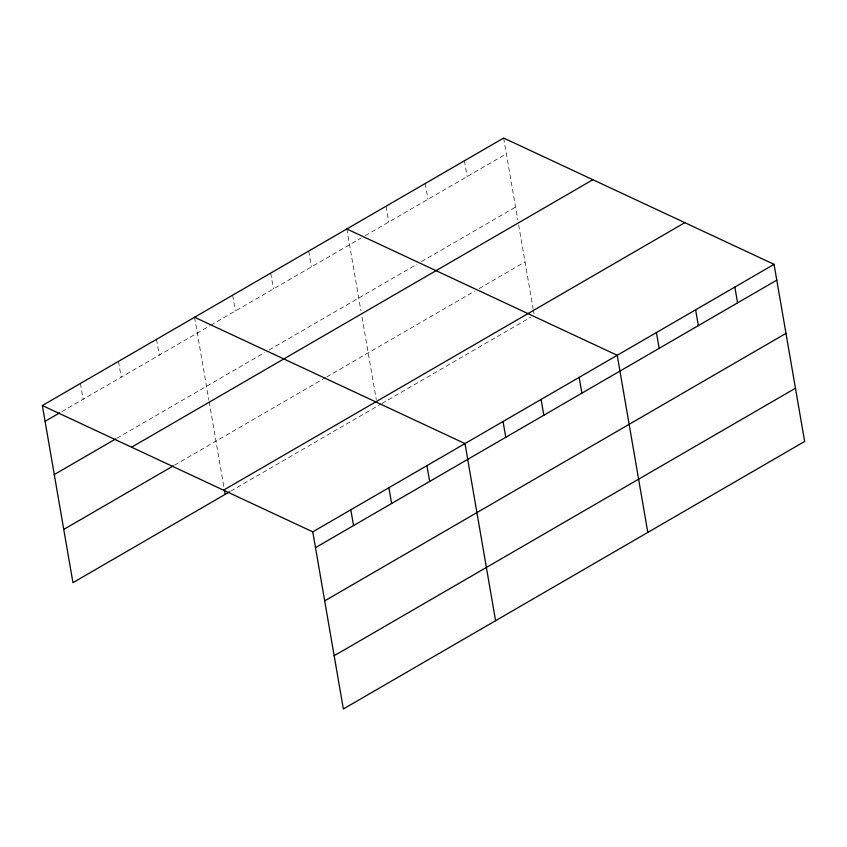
<?xml version="1.0" encoding="UTF-8"?>
<svg xmlns="http://www.w3.org/2000/svg" width="847" height="847" viewBox="0 0 847 847"><rect width="100%" height="100%" fill="white"/><g stroke="black" fill="none" stroke-linecap="round" stroke-linejoin="round"><path stroke-width="0.64" stroke-dasharray="4.24 3.18" d="M61.863 411.589L209.622 325.915M210.734 325.259L360.737 238.282M365.216 235.678L506.368 153.826M116.96 438.217L264.709 352.532M269.177 349.938L416.978 264.232M421.467 261.628L515.569 207.06M174.556 465.162L325.672 377.529M326.783 376.883L474.627 291.146M479.106 288.552L525.045 261.914M230.765 491.133L380.758 404.157M381.881 403.511L530.878 317.106M503.637 138.029L517.771 219.818M518.65 224.921L533.112 308.657M533.335 309.96L534.012 313.856M464.431 160.761L467.163 176.557M425.226 183.503L427.947 199.299M386.01 206.245L388.741 222.03M346.804 228.976L360.928 310.764M362.029 317.149L376.28 399.615M308.742 251.051L311.474 266.847M270.691 273.115L273.422 288.912M232.629 295.19L235.36 310.976M194.577 317.254L208.923 400.324M209.145 401.594L224.053 487.893M156.515 339.319L159.247 355.115M118.464 361.394L121.195 377.19M80.401 383.458L83.133 399.255"/><path stroke-width="1.27" d="M42.35 405.533L503.637 138.029L774.052 264.338L804.65 441.467L343.363 708.971L312.765 531.852L42.35 405.533L72.948 582.662L229.653 491.789M45.082 421.33L59.629 412.891M54.272 474.564L115.838 438.862M131.581 447.216L592.879 179.712M63.747 529.417L173.444 465.808M223.523 490.159L684.821 222.655M312.765 531.852L774.052 264.338M315.497 547.638L776.784 280.135M324.687 600.883L785.984 333.379M334.163 655.737L795.449 388.233M346.804 228.976L617.219 355.295L647.807 532.424M194.577 317.254L464.992 443.574L495.58 620.692M734.847 287.08L737.578 302.877M695.631 309.822L698.362 325.619M656.425 332.553L659.157 348.35M579.157 377.36L581.889 393.156M541.106 399.435L543.827 415.231M503.044 421.499L505.775 437.296M426.93 465.638L429.662 481.435M388.879 487.713L391.61 503.51M350.817 509.778L353.548 525.574M224.497 490.487L225.175 494.383"/></g></svg>
